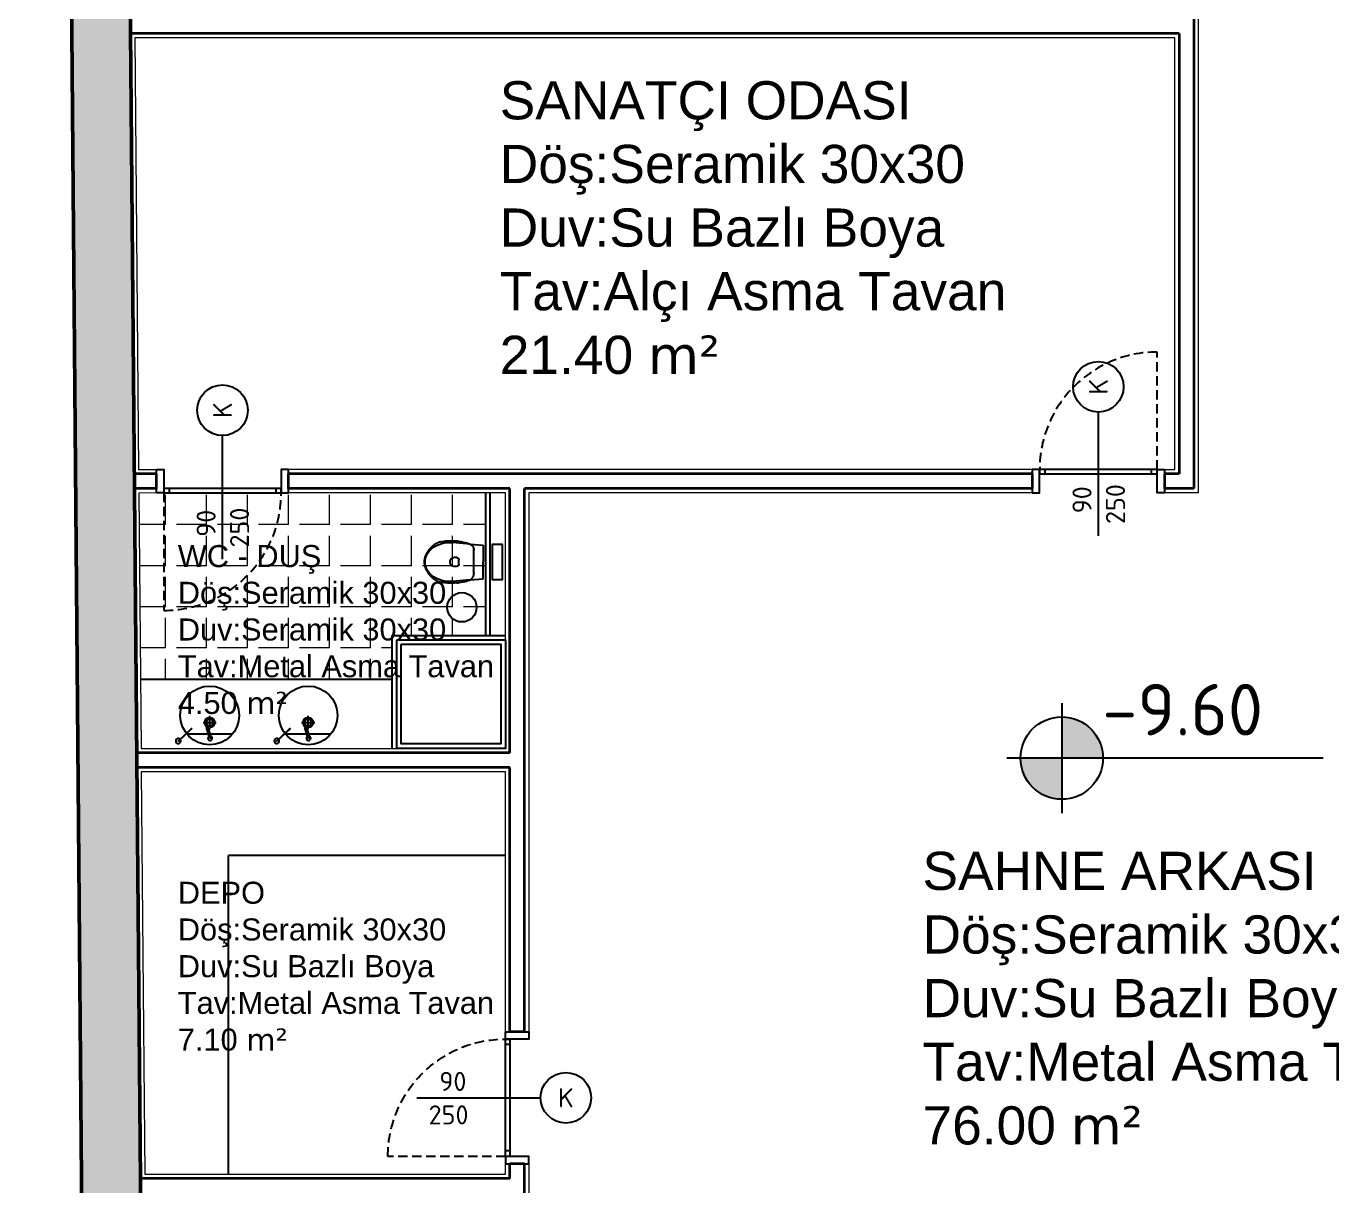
# Model space of a CAD drawing. Header units: millimetres. Extents: x 1443065 to 1517367, y 3763150 to 3779068.
# Drawn here: x 1445092 to 1445982, y 3766722 to 3767512 of the extents above; entities that cross this region are included whole.
import ezdxf
from ezdxf.enums import TextEntityAlignment as Align

# ---------------------------------------------------------------- set-up
doc = ezdxf.new("R2010")
doc.units = ezdxf.units.MM
doc.linetypes.add('HIDDEN', pattern=[9.525, 6.35, -3.175])
for name, color, linetype, lineweight in [('DUVAR', 2, 'Continuous', 35), ('MAHAL', 52, 'Continuous', 13), ('SIVA', 3, 'Continuous', 9), ('tarama', 254, 'Continuous', 5), ('TASIYICI', 170, 'Continuous', 50), ('TEFRIS', 165, 'Continuous', 15)]:
    doc.layers.add(name, color=color, linetype=linetype, lineweight=lineweight)
for name, color, linetype in [('m-DOG_', 4, 'Continuous'), ('m-GOR_03', 8, 'Continuous'), ('m-TAR_duvar', 8, 'Continuous'), ('m-TFR_', 1, 'Continuous'), ('m-TFR_vitrifiye', 1, 'Continuous'), ('m-YAZ_kot', 7, 'Continuous'), ('m-YAZ_poz', 7, 'Continuous')]:
    doc.layers.add(name, color=color, linetype=linetype)
doc.styles.add('mono', font='isocpeur.ttf')
doc.styles.get("Standard").update_dxf_attribs({"font": 'arial.ttf'})

# ---------------------------------------------------------------- blocks, each defined once
blk = doc.blocks.new('m-penpoz')
blk.add_line((0, -1.625), (0, 0))
blk.add_circle((0, 0.332), 0.332)
blk.add_attdef('POZNO', text='', height=0.18).set_placement((0, 0.332), align=Align.MIDDLE)
blk.add_attdef('HEIGHT', text='', height=0.18, rotation=90).set_placement((0.069, -1.625), align=Align.TOP_LEFT)
blk.add_attdef('WIDTH', text='', height=0.18, rotation=90).set_placement((0, -1.625), align=Align.BOTTOM_LEFT)
blk = doc.blocks.new('90lık Kqpı')
at = {"layer": 'm-DOG_', "linetype": 'HIDDEN'}
blk.add_line((-8, -5), (-88, -5), dxfattribs=at)
at = {"layer": 'm-DOG_'}
for p, q in [((-5, -8.77), (-8, -8.77)), ((-5, -81.23), (-8, -81.23))]:
    blk.add_line(p, q, dxfattribs=at)
for points in [[(8, 0), (8, -5), (-8, -5), (-8, 0)], [(-8, -5), (-8, -85), (-5, -85), (-5, -5)], [(8, -90), (8, -85), (-8, -85), (-8, -90)]]:
    blk.add_lwpolyline(points, close=True, dxfattribs=at)
at = {"layer": 'm-DOG_', "linetype": 'HIDDEN'}
blk.add_arc((-8, -5), 80, 180, 270, dxfattribs=at)
blk = doc.blocks.new('vitra 6107 asma klozet')
for p, q in [((-48, 11.7), (-47.8, 11.9)), ((-47.8, 11.9), (-47.6, 12.1)), ((-47.6, 12.1), (-47.4, 12.3)), ((-47.4, 12.3), (-47.2, 12.5)), ((-47.2, 12.5), (-47.1, 12.7)), ((-47.1, 12.7), (-46.9, 12.9)), ((-46.9, 12.9), (-46.7, 13.1)), ((-46.7, 13.1), (-46.4, 13.3)), ((-46.4, 13.3), (-46.2, 13.5)), ((-46.2, 13.5), (-46, 13.6)), ((-46, 13.6), (-45.8, 13.8)), ((-45.8, 13.8), (-45.6, 14)), ((-45.6, 14), (-45.4, 14.2)), ((-45.4, 14.2), (-45.2, 14.4)), ((-45.2, 14.4), (-44.9, 14.5)), ((-44.9, 14.5), (-44.7, 14.7)), ((-44.7, 14.7), (-44.5, 14.9)), ((-44.5, 14.9), (-44.3, 15)), ((-44.3, 15), (-44.1, 15.2)), ((-44.1, 15.2), (-43.8, 15.3)), ((-43.8, 15.3), (-43.6, 15.5)), ((-43.6, 15.5), (-43.4, 15.6)), ((-43.4, 15.6), (-43.1, 15.8)), ((-43.1, 15.8), (-42.9, 15.9)), ((-42.9, 15.9), (-42.6, 16.1)), ((-42.6, 16.1), (-42.4, 16.2)), ((-42.4, 16.2), (-42.2, 16.4)), ((-42.2, 16.4), (-41.9, 16.5)), ((-41.9, 16.5), (-41.7, 16.6)), ((-41.7, 16.6), (-41.4, 16.7)), ((-41.4, 16.7), (-41.2, 16.9)), ((-41.2, 16.9), (-40.9, 17)), ((-40.9, 17), (-40.7, 17.1)), ((-40.7, 17.1), (-40.4, 17.2)), ((-40.4, 17.2), (-40.2, 17.3)), ((-40.2, 17.3), (-39.9, 17.4)), ((-39.9, 17.4), (-39.6, 17.5)), ((-39.6, 17.5), (-39.4, 17.6)), ((-39.4, 17.6), (-39.1, 17.7)), ((-39.1, 17.7), (-38.8, 17.8)), ((-38.8, 17.8), (-38.6, 17.9)), ((-38.6, 17.9), (-38.3, 18)), ((-37, 18.3), (-38.3, 18)), ((-38.3, 18), (-38.1, 18.1)), ((-35.6, 18.5), (-37, 18.3)), ((-34.3, 18.7), (-35.6, 18.5)), ((-32.9, 18.8), (-34.3, 18.7)), ((-31.5, 18.9), (-32.9, 18.8)), ((-30.2, 19), (-31.5, 18.9)), ((-28.8, 19), (-30.2, 19)), ((-27.4, 19), (-28.8, 19)), ((-26.1, 18.9), (-27.4, 19)), ((-11.6, 16), (-27.4, 17.4)), ((-24.7, 18.8), (-26.1, 18.9)), ((-23.4, 18.7), (-24.7, 18.8)), ((-23.5, 18.7), (-23.4, 18.7)), ((-23.4, 18.7), (-23, 18.6)), ((-23, 18.6), (-22.6, 18.6)), ((-22.6, 18.6), (-21.8, 18.5)), ((-21.8, 18.5), (-19.9, 18.2)), ((-19.9, 18.2), (-18, 17.8)), ((-18, 17.8), (-16.1, 17.4)), ((-16.1, 17.4), (-14.8, 17.1)), ((-14.8, 17.1), (-13.6, 16.7)), ((-13.6, 16.7), (-12.4, 16.3)), ((-12.4, 16.3), (-11.9, 16.2)), ((-11.9, 16.2), (-11.5, 15.9)), ((-11.6, 16), (0, 15)), ((-11.5, 15.9), (-11, 15.7)), ((-11, 15.7), (-10.6, 15.4)), ((-10.6, 15.4), (-10.2, 15.1)), ((-10.2, 15.1), (-9.9, 14.7)), ((-9.9, 14.7), (-9.5, 14.3)), ((-9.5, 14.3), (-9.2, 13.9)), ((-9.2, 13.9), (-9, 13.4)), ((-9, 13.4), (-8.7, 12.9)), ((-8.7, 12.9), (-8.5, 12.3)), ((-8.5, 12.3), (-8.5, 12.2)), ((-8.5, 12.3), (-8.5, 12.3)), ((-8.5, 12.3), (-8.5, 12.3)), ((-8.5, 12.2), (-8.5, 12.2)), ((-8.5, 12.2), (-8.5, 12.2)), ((-8.5, 12.2), (-8.5, 12.1)), ((-8.5, 12.1), (-8.5, 12.1)), ((-8.5, 12.1), (-8.5, 12.1)), ((-8.5, 12.1), (-8.5, 12)), ((-8.5, 12), (-8.4, 12)), ((-8.4, 12), (-8.4, 12)), ((-8.4, 12), (-8.4, 11.5)), ((-8.4, 12), (-8.4, 12)), ((-8.4, 12), (-8.4, 12)), ((-8.4, 12), (-8.4, 12)), ((-8.4, 11.9), (-8.4, 11.7)), ((-8.4, 11.7), (-8.4, 11.6)), ((0, 15), (0, 0)), ((-52.8, 0.2), (-52.7, 0.5)), ((-52.8, 0.1), (-52.8, 0.2)), ((-52.8, 0), (-52.8, 0.1)), ((-52.8, 0), (-52.8, 0)), ((-52.8, 0), (-52.8, 0)), ((-52.8, 0), (-52.8, 0)), ((-52.7, 1.7), (-52.6, 1.9)), ((-52.7, 1.4), (-52.7, 1.7)), ((-52.7, 1.2), (-52.7, 1.4)), ((-52.7, 1), (-52.7, 1.2)), ((-52.7, 0.7), (-52.7, 1)), ((-52.7, 0.5), (-52.7, 0.7)), ((-52.6, 2.4), (-52.5, 2.6)), ((-52.6, 2.1), (-52.6, 2.4)), ((-52.6, 1.9), (-52.6, 2.1)), ((-52.5, 3.1), (-52.4, 3.3)), ((-52.5, 2.9), (-52.5, 3.1)), ((-52.5, 2.6), (-52.5, 2.9)), ((-52.4, 3.3), (-52.3, 3.6)), ((-52.3, 3.8), (-52.2, 4)), ((-52.3, 3.6), (-52.3, 3.8)), ((-52.2, 4.3), (-52.1, 4.5)), ((-52.2, 4), (-52.2, 4.3)), ((-52.1, 4.5), (-52, 4.7)), ((-52, 5), (-51.9, 5.2)), ((-52, 4.7), (-52, 5)), ((-51.9, 5.2), (-51.8, 5.4)), ((-51.8, 5.4), (-51.7, 5.6)), ((-51.7, 5.6), (-51.6, 5.8)), ((-51.6, 6.1), (-51.5, 6.3)), ((-51.6, 5.8), (-51.6, 6.1)), ((-51.5, 6.3), (-51.4, 6.5)), ((-51.4, 6.5), (-51.3, 6.7)), ((-51.3, 6.7), (-51.2, 7)), ((-51.2, 7), (-51, 7.2)), ((-51, 7.2), (-50.9, 7.4)), ((-50.9, 7.4), (-50.8, 7.6)), ((-50.8, 7.6), (-50.7, 7.8)), ((-50.7, 7.8), (-50.6, 8.1)), ((-50.6, 8.1), (-50.4, 8.3)), ((-50.4, 8.3), (-50.3, 8.5)), ((-50.3, 8.5), (-50.2, 8.8)), ((-50.2, 8.8), (-50, 9)), ((-50, 9), (-49.9, 9.2)), ((-49.9, 9.2), (-49.7, 9.5)), ((-49.7, 9.5), (-49.5, 9.7)), ((-49.5, 9.7), (-49.4, 9.9)), ((-49.4, 9.9), (-49.2, 10.2)), ((-49.2, 10.2), (-49.1, 10.4)), ((-49.1, 10.4), (-48.9, 10.6)), ((-48.9, 10.6), (-48.7, 10.8)), ((-48.7, 10.8), (-48.5, 11)), ((-48.5, 11), (-48.4, 11.3)), ((-48.4, 11.3), (-48.2, 11.5)), ((-48.2, 11.5), (-48, 11.7)), ((-29.4, 1), (-29.4, -1)), ((-23.7, 4), (-26.4, 4)), ((-21.7, 2), (-21.7, -2)), ((-8.7, 9.6), (-8.7, 9.6)), ((-8.7, 9.6), (-8.7, 9.6)), ((-8.7, 9.6), (-8.7, 9.6)), ((-8.7, 9.6), (-8.7, 9.6)), ((-8.6, 9.6), (-8.7, 9.6)), ((-8.7, 9.6), (-8.6, 9.6)), ((-8.7, 9.6), (-8.7, 9.6)), ((-8.7, 9.6), (-8.7, 9.6)), ((-8.7, -9.6), (-8.7, 9.6)), ((-8.5, 9.5), (-8.7, 9.5)), ((-8.6, 8.1), (-8.7, 8.1)), ((-8.6, 9.6), (-8.6, 9.6)), ((-8.6, 9.6), (-8.6, 9.6)), ((-8.6, 9.6), (-8.6, 9.6)), ((-8.5, 9.6), (-8.6, 9.6)), ((-8.6, 9.6), (-8.6, 9.6)), ((-8.6, 8.1), (-8.6, 8.1)), ((-8.6, 8.1), (-8.6, 8.1)), ((-8.5, 8.1), (-8.6, 8.1)), ((-8.5, 9.6), (-8.5, 9.6)), ((-8.5, 9.6), (-8.5, 9.6)), ((-8.5, 9.6), (-8.5, 9.6)), ((-8.5, 9.6), (-8.5, 9.6)), ((-8.5, 9.6), (-8.5, 9.6)), ((-8.5, 9.6), (-8.5, 9.6)), ((-8.4, 9.6), (-8.5, 9.6)), ((-8.5, 9.6), (-8.5, 9.6)), ((-8.5, 9.5), (-8.5, 9.5)), ((-8.4, 9.5), (-8.5, 9.5)), ((-8.5, 8.2), (-8.5, 8.1)), ((-8.4, 8.2), (-8.5, 8.2)), ((-8.5, 8.2), (-8.5, 8.2)), ((-8.5, 8.1), (-8.5, 8.1)), ((-8.5, 8.1), (-8.5, 8.1)), ((-8.5, 8.1), (-8.5, 8.1)), ((-8.5, 8.1), (-8.5, 8.1)), ((-8.4, 11.6), (-8.3, 11.3)), ((-8.4, 11.5), (-8.3, 11.1)), ((-8.4, 9.6), (-8.4, 9.6)), ((-8.4, 9.6), (-8.4, 9.6)), ((-8.4, 9.6), (-8.4, 9.6)), ((-8.4, 9.6), (-8.4, 9.6)), ((-8.4, 9.6), (-8.4, 9.6)), ((-8.4, 9.6), (-8.4, 9.6)), ((-8.3, 8.3), (-8.4, 8.2)), ((-8.4, 8.2), (-8.4, 8.2)), ((-8.4, 8.2), (-8.4, 8.2)), ((-8.4, 8.2), (-8.4, 8.2)), ((-8.4, 8.2), (-8.4, 8.2)), ((-8.4, 8.2), (-8.4, 8.2)), ((-8.3, 11.3), (-8.3, 11.1)), ((-8.3, 11.1), (-8.3, 10.9)), ((-8.3, 11.1), (-8.3, 10.7)), ((-8.3, 10.9), (-8.3, 10.7)), ((-8.3, 10.7), (-8.3, 10.2)), ((-8.3, 10.1), (-8.3, 10.7)), ((-8.3, 10.7), (-8.3, 10.7)), ((-8.3, 10.2), (-8.3, 9.7)), ((-8.3, 9.7), (-8.3, 10.1)), ((-8.3, 9.6), (-8.3, 9.7)), ((-8.3, 9.7), (-8.3, 9.7)), ((-8.4, 9.6), (-8.3, 9.6)), ((-8.3, 9.4), (-8.3, 8.4)), ((-8.3, 8.4), (-8.3, 8.4)), ((-8.3, 8.4), (-8.3, 8.3)), ((-8.3, 8.4), (-8.3, 8.4)), ((-8.3, 8.3), (-8.3, 8.3)), ((-8.3, 8.3), (-8.3, 8.3)), ((-8.3, 8.3), (-8.3, 8.3)), ((0, -15), (0, 0)), ((-52.8, -0.1), (-52.8, 0)), ((-52.8, -0.3), (-52.8, -0.1)), ((-52.7, -0.6), (-52.8, -0.3)), ((-52.7, -0.8), (-52.7, -0.6)), ((-52.7, -1), (-52.7, -0.8)), ((-52.7, -1.3), (-52.7, -1)), ((-52.7, -1.5), (-52.7, -1.3)), ((-52.7, -1.8), (-52.7, -1.5)), ((-52.6, -2), (-52.7, -1.8)), ((-52.6, -2.2), (-52.6, -2)), ((-52.6, -2.5), (-52.6, -2.2)), ((-52.5, -2.7), (-52.6, -2.5)), ((-52.5, -2.9), (-52.5, -2.7)), ((-52.4, -3.2), (-52.5, -2.9)), ((-52.4, -3.4), (-52.4, -3.2)), ((-52.3, -3.6), (-52.4, -3.4)), ((-52.3, -3.9), (-52.3, -3.6)), ((-52.2, -4.1), (-52.3, -3.9)), ((-52.2, -4.3), (-52.2, -4.1)), ((-52.1, -4.6), (-52.2, -4.3)), ((-52, -4.8), (-52.1, -4.6)), ((-51.9, -5), (-52, -4.8)), ((-51.9, -5.3), (-51.9, -5)), ((-51.8, -5.5), (-51.9, -5.3)), ((-51.7, -5.7), (-51.8, -5.5)), ((-51.6, -5.9), (-51.7, -5.7)), ((-51.5, -6.2), (-51.6, -5.9)), ((-51.4, -6.4), (-51.5, -6.2)), ((-51.3, -6.6), (-51.4, -6.4)), ((-51.2, -6.8), (-51.3, -6.6)), ((-51.1, -7.1), (-51.2, -6.8)), ((-51, -7.3), (-51.1, -7.1)), ((-50.9, -7.5), (-51, -7.3)), ((-50.8, -7.7), (-50.9, -7.5)), ((-50.6, -8), (-50.8, -7.7)), ((-50.5, -8.2), (-50.6, -8)), ((-50.3, -8.5), (-50.5, -8.2)), ((-50.2, -8.7), (-50.3, -8.5)), ((-50.1, -8.9), (-50.2, -8.7)), ((-49.9, -9.2), (-50.1, -8.9)), ((-49.7, -9.4), (-49.9, -9.2)), ((-49.6, -9.6), (-49.7, -9.4)), ((-49.4, -9.9), (-49.6, -9.6)), ((-49.3, -10.1), (-49.4, -9.9)), ((-49.1, -10.3), (-49.3, -10.1)), ((-48.9, -10.5), (-49.1, -10.3)), ((-48.8, -10.8), (-48.9, -10.5)), ((-48.6, -11), (-48.8, -10.8)), ((-48.4, -11.2), (-48.6, -11)), ((-48.2, -11.4), (-48.4, -11.2)), ((-48.1, -11.6), (-48.2, -11.4)), ((-47.9, -11.8), (-48.1, -11.6)), ((-23.7, -4), (-26.4, -4)), ((-8.7, -8.1), (-8.6, -8.1)), ((-8.7, -9.6), (-8.7, -9.6)), ((-8.5, -9.5), (-8.7, -9.5)), ((-8.7, -9.6), (-8.7, -9.6)), ((-8.7, -9.6), (-8.6, -9.6)), ((-8.7, -9.6), (-8.7, -9.6)), ((-8.7, -9.6), (-8.6, -9.6)), ((-8.7, -9.6), (-8.7, -9.6)), ((-8.7, -9.6), (-8.7, -9.6)), ((-8.6, -8.1), (-8.6, -8.1)), ((-8.6, -8.1), (-8.6, -8.1)), ((-8.6, -8.1), (-8.5, -8.1)), ((-8.6, -9.6), (-8.6, -9.6)), ((-8.6, -9.6), (-8.6, -9.6)), ((-8.6, -9.6), (-8.6, -9.6)), ((-8.6, -9.6), (-8.6, -9.6)), ((-8.6, -9.6), (-8.5, -9.6)), ((-8.5, -8.1), (-8.5, -8.1)), ((-8.5, -8.1), (-8.5, -8.1)), ((-8.5, -8.1), (-8.5, -8.1)), ((-8.5, -8.1), (-8.5, -8.2)), ((-8.5, -8.2), (-8.4, -8.2)), ((-8.5, -8.2), (-8.5, -8.2)), ((-8.5, -9.5), (-8.5, -9.5)), ((-8.4, -9.5), (-8.5, -9.5)), ((-8.5, -9.6), (-8.5, -9.6)), ((-8.5, -9.6), (-8.5, -9.6)), ((-8.5, -9.6), (-8.5, -9.6)), ((-8.5, -9.6), (-8.5, -9.6)), ((-8.5, -9.6), (-8.5, -9.6)), ((-8.5, -9.6), (-8.5, -9.6)), ((-8.4, -8.2), (-8.3, -8.3)), ((-8.4, -8.2), (-8.4, -8.2)), ((-8.4, -8.2), (-8.4, -8.2)), ((-8.4, -8.2), (-8.4, -8.2)), ((-8.4, -8.2), (-8.4, -8.2)), ((-8.4, -9.6), (-8.4, -9.6)), ((-8.5, -9.6), (-8.4, -9.6)), ((-8.4, -9.6), (-8.4, -9.6)), ((-8.4, -9.6), (-8.4, -9.6)), ((-8.4, -9.6), (-8.4, -9.6)), ((-8.4, -9.6), (-8.4, -9.6)), ((-8.4, -9.6), (-8.4, -9.6)), ((-8.3, -11.3), (-8.4, -11.6)), ((-8.4, -12), (-8.3, -11.4)), ((-8.4, -11.6), (-8.4, -11.7)), ((-8.3, -8.3), (-8.3, -8.4)), ((-8.3, -8.3), (-8.3, -8.3)), ((-8.3, -8.3), (-8.3, -8.3)), ((-8.3, -8.3), (-8.3, -8.3)), ((-8.3, -8.4), (-8.3, -8.4)), ((-8.3, -8.4), (-8.3, -9.3)), ((-8.3, -8.4), (-8.3, -8.4)), ((-8.3, -8.4), (-8.3, -8.4)), ((-8.3, -8.4), (-8.3, -8.4)), ((-8.4, -9.6), (-8.3, -9.6)), ((-8.3, -9.6), (-8.3, -9.7)), ((-8.3, -9.7), (-8.3, -10.2)), ((-8.3, -9.7), (-8.3, -10.2)), ((-8.3, -9.7), (-8.3, -9.7)), ((-8.3, -10.2), (-8.3, -10.7)), ((-8.3, -10.2), (-8.3, -10.7)), ((-8.3, -10.7), (-8.3, -10.7)), ((-8.3, -10.7), (-8.3, -10.9)), ((-8.3, -11), (-8.3, -10.7)), ((-8.3, -10.9), (-8.3, -11.1)), ((-8.3, -11.4), (-8.3, -11)), ((-8.3, -11.1), (-8.3, -11.3)), ((-47.7, -12), (-47.9, -11.8)), ((-47.5, -12.2), (-47.7, -12)), ((-47.3, -12.4), (-47.5, -12.2)), ((-47.1, -12.6), (-47.3, -12.4)), ((-46.9, -12.8), (-47.1, -12.6)), ((-46.7, -13), (-46.9, -12.8)), ((-46.5, -13.2), (-46.7, -13)), ((-46.3, -13.4), (-46.5, -13.2)), ((-46.1, -13.6), (-46.3, -13.4)), ((-45.9, -13.8), (-46.1, -13.6)), ((-45.7, -14), (-45.9, -13.8)), ((-45.5, -14.1), (-45.7, -14)), ((-45.2, -14.3), (-45.5, -14.1)), ((-45, -14.5), (-45.2, -14.3)), ((-44.8, -14.7), (-45, -14.5)), ((-44.6, -14.8), (-44.8, -14.7)), ((-44.3, -15), (-44.6, -14.8)), ((-44.1, -15.1), (-44.3, -15)), ((-43.9, -15.3), (-44.1, -15.1)), ((-43.7, -15.5), (-43.9, -15.3)), ((-43.4, -15.6), (-43.7, -15.5)), ((-43.2, -15.8), (-43.4, -15.6)), ((-42.9, -15.9), (-43.2, -15.8)), ((-42.7, -16), (-42.9, -15.9)), ((-42.5, -16.2), (-42.7, -16)), ((-42.2, -16.3), (-42.5, -16.2)), ((-42, -16.5), (-42.2, -16.3)), ((-41.7, -16.6), (-42, -16.5)), ((-41.5, -16.7), (-41.7, -16.6)), ((-41.2, -16.8), (-41.5, -16.7)), ((-41, -16.9), (-41.2, -16.8)), ((-40.7, -17.1), (-41, -16.9)), ((-40.5, -17.2), (-40.7, -17.1)), ((-40.2, -17.3), (-40.5, -17.2)), ((-40, -17.4), (-40.2, -17.3)), ((-39.7, -17.5), (-40, -17.4)), ((-39.4, -17.6), (-39.7, -17.5)), ((-39.2, -17.7), (-39.4, -17.6)), ((-38.9, -17.8), (-39.2, -17.7)), ((-38.6, -17.9), (-38.9, -17.8)), ((-38.4, -18), (-38.6, -17.9)), ((-38.1, -18.1), (-38.4, -18)), ((-37.8, -18.1), (-36.4, -18.4)), ((-36.4, -18.4), (-34.9, -18.6)), ((-34.9, -18.6), (-33.5, -18.8)), ((-33.5, -18.8), (-32, -18.9)), ((-32, -18.9), (-30.5, -19)), ((-30.5, -19), (-29, -19)), ((-29, -19), (-27.5, -19)), ((-27.5, -19), (-26.1, -18.9)), ((-11.6, -16), (-27.4, -17.4)), ((-26.1, -18.9), (-24.6, -18.8)), ((-24.6, -18.8), (-23.1, -18.6)), ((-23.1, -18.6), (-23.5, -18.7)), ((-22.9, -18.6), (-23.1, -18.6)), ((-22.7, -18.6), (-22.9, -18.6)), ((-22.7, -18.6), (-21.8, -18.5)), ((-21.8, -18.5), (-19.9, -18.2)), ((-19.9, -18.2), (-18, -17.8)), ((-18, -17.8), (-16.1, -17.4)), ((-16.1, -17.4), (-14.8, -17.1)), ((-14.8, -17.1), (-13.6, -16.7)), ((-13.6, -16.7), (-12.4, -16.3)), ((-12.4, -16.3), (-11.9, -16.2)), ((-11.9, -16.2), (-11.5, -15.9)), ((-11.6, -16), (0, -15)), ((-11.5, -15.9), (-11, -15.7)), ((-11, -15.7), (-10.6, -15.4)), ((-10.6, -15.4), (-10.2, -15.1)), ((-10.2, -15.1), (-9.9, -14.7)), ((-9.9, -14.7), (-9.5, -14.3)), ((-9.5, -14.3), (-9.2, -13.9)), ((-9.2, -13.9), (-9, -13.4)), ((-9, -13.4), (-8.7, -12.9)), ((-8.7, -12.9), (-8.5, -12.3)), ((-8.5, -12.1), (-8.4, -12)), ((-8.5, -12.3), (-8.5, -12.1)), ((-8.5, -12.3), (-8.5, -12.3)), ((-8.4, -11.7), (-8.4, -11.9)), ((-8.4, -12), (-8.4, -12)), ((-8.4, -12), (-8.4, -12))]:
    blk.add_line(p, q)
for centre, radius, start, end in [((-37, 0), 15, 126.0666, 180), ((-30.1, -8.2), 25.7, 84.0221, 127.7815), ((-37, 0), 15, 180, 233.9334), ((-26.4, 1), 3, 90, 180), ((-23.7, 2), 2, 0, 90), ((-8.4, 9.4), 0.15, 0, 90), ((-26.4, -1), 3, 180, 270), ((-23.7, -2), 2, 270, 0), ((-8.4, -9.3), 0.15, 270, 0), ((-30.1, 8.2), 25.7, 232.2185, 275.9779)]:
    blk.add_arc(centre, radius, start, end)
blk = doc.blocks.new('A$C5AA45527')
at = {"layer": 'm-GOR_03'}
for p, q in [((18.71, 22), (28.71, 22)), ((23.71, 26.93), (23.71, 17.07))]:
    blk.add_line(p, q, dxfattribs=at)
for points in [[(9.63, 45.49), (9.83, 45.67), (19.29, 35.7), (19.09, 35.51)], [(11.73, 22), (19.93, 24.47), (20.34, 23.1), (11.87, 21.06)]]:
    blk.add_lwpolyline(points, close=True, dxfattribs=at)
for radius in [3.75, 2.6]:
    blk.add_circle((23.71, 22), radius, dxfattribs=at)
for centre, radius, start, end in [((9.84, 45.5), 1.91, 316.73791, 308.55266), ((11.88, 21.67), 1.6, 29.70137, 351.3284)]:
    blk.add_arc(centre, radius, start, end, dxfattribs=at)
at = {"layer": 'm-TFR_'}
for p, q in [((15.22, 39.12), (15.22, 23.05)), ((15.22, 21.87), (15.22, 4.88))]:
    blk.add_line(p, q, dxfattribs=at)
blk.add_circle((29.04, 22), 22, dxfattribs=at)
blk = doc.blocks.new('m-plankot')
h = blk.add_hatch(color=256)
h.paths.add_polyline_path([(0, 0.144), (0, 0), (0.144, 0, 0.414214)])
h.paths.add_polyline_path([(0, -0.144), (0, 0), (-0.144, 0, 0.414214)])
for p, q in [((0, 0.192), (0, -0.192)), ((0.9136, 0), (-0.192, 0))]:
    blk.add_line(p, q)
blk.add_circle((0, 0), 0.144)
blk.add_attdef('INCEKOT', (0.1868, 0.1), '', height=0.18)
blk.add_attdef('KABAKOT', text='', height=0.18).set_placement((0.1868, -0.1), align=Align.TOP_LEFT)

msp = doc.modelspace()

# ---------------------------------------------------------------- hatches: boundary and pattern name
at = {"layer": 'm-TAR_duvar'}
h = msp.add_hatch(dxfattribs=at)
h.set_pattern_fill('ANSI33', color=256, scale=2)
h.set_pattern_definition([(45, (27620.463, -87954.953), (-8.98025612, 8.98025612), []), (45, (27629.443, -87954.953), (-8.98025612, 8.98025612), [6.35, -3.175])])
h.paths.add_polyline_path([(1454794.44, 3768891.25), (1454777.28, 3769060.22), (1454740.17, 3769224.96), (1454678.91, 3769382.58), (1454596.91, 3769530.2), (1454495.37, 3769665.05), (1454375.86, 3769783.46), (1454239.69, 3769884.92), (1454091.6, 3769966), (1453859.58, 3770075.21), (1453406.13, 3770314.52), (1453184.71, 3770444.62), (1451716.99, 3771328.64), (1451249.47, 3771588.02), (1451035.26, 3771685.46), (1450763.61, 3771809.03), (1450409.17, 3771939.61), (1448897.84, 3772143.01), (1447435.26, 3772002.72), (1445092.32, 3771120.18), (1445146.3, 3764847.08), (1454849.85, 3764847.08)])
h.paths.add_polyline_path([(1445185.96, 3764887.08), (1445132.56, 3771092.6), (1447444.38, 3771963.41), (1448897.07, 3772102.76), (1450399.48, 3771900.56), (1450748.39, 3771772.01), (1451018.7, 3771649.05), (1451231.46, 3771552.27), (1451696.97, 3771294), (1453164.25, 3770410.24), (1453386.65, 3770279.57), (1453841.71, 3770039.41), (1454073.47, 3769930.33), (1454218.03, 3769851.17), (1454349.7, 3769753.07), (1454465.16, 3769638.67), (1454563.29, 3769508.35), (1454642.62, 3769365.55), (1454701.81, 3769213.26), (1454737.73, 3769053.78), (1454754.47, 3768888.95), (1454809.3, 3764887.08)], flags=16)
h.paths.add_polyline_path([(1452002.28, 3765847.08), (1451882.28, 3765847.08), (1451882.28, 3765967.08), (1452002.28, 3765967.08)], flags=0)
h.paths.add_polyline_path([(1452782.41, 3765847.08), (1452782.41, 3765967.08), (1452902.41, 3765967.08), (1452902.41, 3765847.08)], flags=0)
h.paths.add_polyline_path([(1451282.28, 3765847.08), (1451162.28, 3765847.08), (1451162.28, 3765967.08), (1451282.28, 3765967.08)], flags=0)
h.paths.add_polyline_path([(1452002.41, 3766436.58), (1451902.41, 3766436.58), (1451902.41, 3766536.58), (1451902.48, 3766670.96), (1451282.41, 3766670.96), (1451282.41, 3766536.58), (1451282.41, 3766436.58), (1451182.41, 3766436.58), (1451182.41, 3766536.58), (1451227.41, 3766536.58), (1451227.41, 3766715.96), (1451912.48, 3766715.96), (1451912.48, 3766725.96), (1451957.48, 3766725.96), (1451957.48, 3766715.96), (1451957.48, 3766536.58), (1452002.41, 3766536.58)], flags=0)
h.paths.add_polyline_path([(1453715.4, 3765317.08), (1453715.4, 3765377.08), (1453775.4, 3765377.08), (1453775.4, 3765317.08)], flags=0)
h.paths.add_polyline_path([(1452782.41, 3766436.58), (1452782.41, 3766556.58), (1452902.41, 3766556.58), (1452902.41, 3766436.58)], flags=0)
h.paths.add_polyline_path([(1453675.3, 3765847.08), (1453675.3, 3765947.08), (1453775.3, 3765947.08), (1453775.3, 3765847.08)], flags=0)
h.paths.add_polyline_path([(1451957.48, 3766815.96), (1451912.48, 3766815.96), (1451912.48, 3767203.19), (1451227.41, 3767203.19), (1451227.41, 3767446.58), (1451287.41, 3767446.58), (1451287.41, 3767406.58), (1451267.41, 3767406.58), (1451267.41, 3767243.33), (1451917.48, 3767243.33), (1451917.48, 3767406.58), (1451897.48, 3767406.58), (1451897.48, 3767446.58), (1451957.48, 3767446.58), (1451957.48, 3767203.19)], flags=0)
h.paths.add_polyline_path([(1450402.41, 3765847.08), (1450282.41, 3765847.08), (1450282.41, 3765967.08), (1450402.41, 3765967.08)], flags=0)
h.paths.add_polyline_path([(1450272.24, 3765847.08), (1450172.24, 3765847.08), (1450172.24, 3765947.08), (1450272.24, 3765947.08)], flags=0)
h.paths.add_polyline_path([(1454209.8, 3765317.08), (1454209.8, 3765377.08), (1454269.8, 3765377.08), (1454269.8, 3765317.08)], flags=0)
h.paths.add_polyline_path([(1453675.3, 3766436.58), (1453675.3, 3766536.58), (1453775.3, 3766536.58), (1453775.3, 3766436.58)], flags=0)
h.paths.add_polyline_path([(1454209.8, 3765847.08), (1454209.8, 3765907.08), (1454269.8, 3765907.08), (1454269.8, 3765847.08)], flags=0)
h.paths.add_polyline_path([(1450402.41, 3766436.58), (1450282.41, 3766436.58), (1450282.41, 3766556.58), (1450402.41, 3766556.58)], flags=0)
h.paths.add_polyline_path([(1452782.41, 3767196.58), (1452782.41, 3767316.58), (1452902.41, 3767316.58), (1452902.41, 3767196.58)], flags=0)
h.paths.add_polyline_path([(1450272.41, 3766436.58), (1450172.41, 3766436.58), (1450172.41, 3766536.58), (1450272.41, 3766536.58)], flags=0)
h.paths.add_polyline_path([(1449584.07, 3765847.08), (1449484.07, 3765847.08), (1449484.07, 3765947.08), (1449584.07, 3765947.08)], flags=0)
h.paths.add_polyline_path([(1453675.3, 3767196.58), (1453675.3, 3767296.58), (1453775.3, 3767296.58), (1453775.3, 3767196.58)], flags=0)
h.paths.add_polyline_path([(1450402.41, 3767196.58), (1450282.41, 3767196.58), (1450282.41, 3767316.58), (1450402.41, 3767316.58)], flags=0)
h.paths.add_polyline_path([(1450272.41, 3767196.58), (1450172.41, 3767196.58), (1450172.41, 3767296.58), (1450272.41, 3767296.58)], flags=0)
h.paths.add_polyline_path([(1451957.48, 3767847.59), (1451897.48, 3767847.59), (1451897.48, 3767887.59), (1451917.48, 3767887.59), (1451917.48, 3768050.83), (1451267.41, 3768050.83), (1451267.41, 3767887.59), (1451287.41, 3767887.59), (1451287.41, 3767847.59), (1451227.41, 3767847.59), (1451227.41, 3768090.97), (1451912.48, 3768090.97), (1451912.48, 3768477.19), (1451957.48, 3768477.19), (1451957.48, 3768090.97)], flags=0)
h.paths.add_polyline_path([(1449584.07, 3766436.58), (1449484.07, 3766436.58), (1449484.07, 3766536.58), (1449584.07, 3766536.58)], flags=0)
h.paths.add_polyline_path([(1452782.41, 3767976.58), (1452782.41, 3768096.58), (1452902.41, 3768096.58), (1452902.41, 3767976.58)], flags=0)
h.paths.add_polyline_path([(1453675.3, 3767996.58), (1453675.3, 3768096.58), (1453775.3, 3768096.58), (1453775.3, 3767996.58)], flags=0)
h.paths.add_polyline_path([(1448737.73, 3765847.08), (1448577.73, 3765847.08), (1448577.73, 3765947.08), (1448692.73, 3765947.08), (1448692.73, 3766436.58), (1448577.73, 3766436.58), (1448577.73, 3766536.58), (1448737.73, 3766536.58), (1448737.73, 3766436.58), (1448737.73, 3765947.08)], flags=0)
h.paths.add_polyline_path([(1450402.41, 3767976.58), (1450282.41, 3767976.58), (1450282.41, 3768096.58), (1450402.41, 3768096.58)], flags=0)
h.paths.add_polyline_path([(1450272.41, 3767996.58), (1450172.41, 3767996.58), (1450172.41, 3768096.58), (1450272.41, 3768096.58)], flags=0)
h.paths.add_polyline_path([(1451957.48, 3768567.19), (1451912.48, 3768567.19), (1451912.48, 3768577.19), (1451227.41, 3768577.19), (1451227.41, 3768756.58), (1451172.41, 3768756.58), (1451172.41, 3768856.58), (1451282.41, 3768856.58), (1451282.41, 3768756.58), (1451282.41, 3768622.19), (1451902.48, 3768622.19), (1451902.48, 3768756.58), (1451902.41, 3768756.58), (1451902.41, 3768856.58), (1452002.41, 3768856.58), (1452002.41, 3768756.58), (1451957.48, 3768756.58), (1451957.48, 3768577.19)], flags=0)
h.paths.add_polyline_path([(1452002.41, 3768756.58), (1451902.41, 3768756.58), (1451902.41, 3768856.58), (1452002.41, 3768856.58)], flags=0)
h.paths.add_polyline_path([(1452782.41, 3768736.58), (1452782.41, 3768856.58), (1452902.41, 3768856.58), (1452902.41, 3768736.58)], flags=0)
h.paths.add_polyline_path([(1448737.74, 3767196.58), (1448577.74, 3767196.58), (1448577.74, 3767296.58), (1448737.74, 3767296.58)], flags=0)
h.paths.add_polyline_path([(1453675.3, 3768756.58), (1453675.3, 3768856.58), (1453775.3, 3768856.58), (1453775.3, 3768756.58)], flags=0)
h.paths.add_polyline_path([(1450402.41, 3768736.58), (1450282.41, 3768736.58), (1450282.41, 3768856.58), (1450402.41, 3768856.58)], flags=0)
h.paths.add_polyline_path([(1447937.73, 3765847.08), (1447837.73, 3765847.08), (1447837.73, 3765947.08), (1447937.73, 3765947.08)], flags=0)
h.paths.add_polyline_path([(1450272.41, 3768756.58), (1450172.41, 3768756.58), (1450172.41, 3768856.58), (1450272.41, 3768856.58)], flags=0)
h.paths.add_polyline_path([(1453744.51, 3768902.52), (1453693.08, 3768933.43), (1453723.98, 3768984.86), (1453775.41, 3768953.95)], flags=0)
h.paths.add_polyline_path([(1452002.41, 3769327.08), (1451882.41, 3769327.08), (1451882.41, 3769447.08), (1452002.41, 3769447.08)], flags=0)
h.paths.add_polyline_path([(1447937.73, 3766436.58), (1447837.73, 3766436.58), (1447837.73, 3766536.58), (1447937.73, 3766536.58)], flags=0)
h.paths.add_polyline_path([(1451282.41, 3769327.08), (1451162.41, 3769327.08), (1451162.41, 3769447.08), (1451282.41, 3769447.08)], flags=0)
h.paths.add_polyline_path([(1448737.73, 3767996.58), (1448577.73, 3767996.58), (1448577.73, 3768096.58), (1448737.73, 3768096.58)], flags=0)
h.paths.add_polyline_path([(1449584.07, 3768756.58), (1449484.07, 3768756.58), (1449484.07, 3768856.58), (1449584.07, 3768856.58)], flags=0)
h.paths.add_polyline_path([(1450402.41, 3769327.08), (1450282.41, 3769327.08), (1450282.41, 3769447.08), (1450402.41, 3769447.08)], flags=0)
h.paths.add_polyline_path([(1447937.73, 3767196.58), (1447837.73, 3767196.58), (1447837.73, 3767296.58), (1447937.73, 3767296.58)], flags=0)
h.paths.add_polyline_path([(1450272.41, 3769347.08), (1450172.41, 3769347.08), (1450172.41, 3769447.08), (1450272.41, 3769447.08)], flags=0)
h.paths.add_polyline_path([(1448737.73, 3768676.58), (1448637.73, 3768676.58), (1448637.73, 3768856.58), (1448737.73, 3768856.58)], flags=0)
h.paths.add_polyline_path([(1449584.07, 3769347.08), (1449484.07, 3769347.08), (1449484.07, 3769447.08), (1449584.07, 3769447.08)], flags=0)
h.paths.add_polyline_path([(1447037.73, 3765847.08), (1446937.73, 3765847.08), (1446937.73, 3765947.08), (1447037.73, 3765947.08)], flags=0)
h.paths.add_polyline_path([(1447937.73, 3767996.58), (1447837.73, 3767996.58), (1447837.73, 3768096.58), (1447937.73, 3768096.58)], flags=0)
h.paths.add_polyline_path([(1447037.73, 3766436.58), (1446937.73, 3766436.58), (1446937.73, 3766536.58), (1447037.73, 3766536.58)], flags=0)
h.paths.add_polyline_path([(1451282.41, 3770304.32), (1451182.41, 3770304.32), (1451182.41, 3770444.32), (1451212.41, 3770486.32), (1451322.41, 3770421.32)], flags=0)
h.paths.add_polyline_path([(1447037.73, 3767196.58), (1446937.73, 3767196.58), (1446937.73, 3767296.58), (1447037.73, 3767296.58)], flags=0)
h.paths.add_polyline_path([(1448737.73, 3769347.08), (1448637.73, 3769347.08), (1448637.73, 3769447.08), (1448737.73, 3769447.08)], flags=0)
h.paths.add_polyline_path([(1447937.73, 3768756.58), (1447837.73, 3768756.58), (1447837.73, 3768856.58), (1447937.73, 3768856.58)], flags=0)
h.paths.add_polyline_path([(1450382.41, 3770315.63), (1450282.41, 3770315.63), (1450282.41, 3770415.63), (1450382.41, 3770415.63)], flags=0)
h.paths.add_polyline_path([(1450272.41, 3770315.63), (1450172.41, 3770315.63), (1450172.41, 3770415.63), (1450272.41, 3770415.63)], flags=0)
h.paths.add_polyline_path([(1446297.73, 3765847.08), (1446137.73, 3765847.08), (1446137.73, 3765947.08), (1446137.73, 3766436.58), (1446137.73, 3766536.58), (1446137.74, 3767196.58), (1446137.74, 3767296.58), (1446137.73, 3767996.58), (1446137.73, 3768096.58), (1446297.73, 3768096.58), (1446297.73, 3767996.58), (1446167.73, 3767996.58), (1446167.74, 3767296.58), (1446297.74, 3767296.58), (1446297.74, 3767196.58), (1446167.74, 3767196.58), (1446167.74, 3766536.58), (1446297.73, 3766536.58), (1446297.73, 3766436.58), (1446182.73, 3766436.58), (1446182.73, 3765947.08), (1446297.73, 3765947.08)], flags=0)
h.paths.add_polyline_path([(1447037.73, 3767996.58), (1446937.73, 3767996.58), (1446937.73, 3768096.58), (1447037.73, 3768096.58)], flags=0)
h.paths.add_polyline_path([(1449584.07, 3770315.63), (1449484.07, 3770315.63), (1449484.07, 3770415.63), (1449584.07, 3770415.63)], flags=0)
h.paths.add_polyline_path([(1447937.73, 3769347.08), (1447837.73, 3769347.08), (1447837.73, 3769447.08), (1447937.73, 3769447.08)], flags=0)
h.paths.add_polyline_path([(1450382.41, 3770936.73), (1450282.41, 3770936.73), (1450282.41, 3771036.73), (1450382.41, 3771036.73)], flags=0)
h.paths.add_polyline_path([(1450272.41, 3770936.73), (1450172.41, 3770936.73), (1450172.41, 3771036.73), (1450272.41, 3771036.73)], flags=0)
h.paths.add_polyline_path([(1447037.73, 3768756.58), (1446937.73, 3768756.58), (1446937.73, 3768811.58), (1446237.73, 3768811.58), (1446237.73, 3768676.58), (1446137.73, 3768676.58), (1446137.73, 3768856.58), (1446237.73, 3768856.58), (1446937.73, 3768856.58), (1447037.73, 3768856.58)], flags=0)
h.paths.add_polyline_path([(1448737.73, 3770315.63), (1448637.73, 3770315.63), (1448637.73, 3770415.63), (1448737.73, 3770415.63)], flags=0)
h.paths.add_polyline_path([(1449584.07, 3770936.73), (1449484.07, 3770936.73), (1449484.07, 3771036.73), (1449584.07, 3771036.73)], flags=0)
h.paths.add_polyline_path([(1447037.73, 3769347.08), (1446937.73, 3769347.08), (1446937.73, 3769447.08), (1447037.73, 3769447.08)], flags=0)
h.paths.add_polyline_path([(1447937.73, 3770315.63), (1447837.73, 3770315.63), (1447837.73, 3770415.63), (1447937.73, 3770415.63)], flags=0)
h.paths.add_polyline_path([(1448737.73, 3770936.73), (1448637.73, 3770936.73), (1448637.73, 3771036.73), (1448737.73, 3771036.73)], flags=0)
h.paths.add_polyline_path([(1447937.73, 3770936.73), (1447837.73, 3770936.73), (1447837.73, 3770994.84), (1447050.81, 3770749.36), (1446602.71, 3770578.53), (1446587.72, 3770615.63), (1447037.72, 3770787.18), (1447837.73, 3771036.74), (1447837.73, 3771036.73), (1447937.73, 3771036.73)], flags=0)
h.paths.add_polyline_path([(1446237.73, 3769347.08), (1446137.73, 3769347.08), (1446137.73, 3769447.08), (1446237.73, 3769447.08)], flags=0)
h.paths.add_polyline_path([(1447037.73, 3770315.63), (1446937.73, 3770315.63), (1446937.73, 3770415.63), (1447037.73, 3770415.63)], flags=0)
h.paths.add_polyline_path([(1448660.01, 3771597.82), (1447860.1, 3771521.18), (1447552.68, 3771491.72), (1447491.35, 3771468.18), (1447044.88, 3771300), (1446969.92, 3771271.77), (1446669.55, 3771158.63), (1446594.78, 3771130.46), (1446580.68, 3771167.89), (1446655.55, 3771196.09), (1446955.91, 3771309.24), (1447030.68, 3771337.4), (1447477.02, 3771505.52), (1447543.43, 3771531.02), (1447856.29, 3771561), (1448656.29, 3771637.64), (1448735.81, 3771645.27), (1448739.63, 3771605.46)], flags=0)
h.paths.add_polyline_path([(1446237.73, 3770315.63), (1446137.73, 3770315.63), (1446137.73, 3770415.63), (1446237.73, 3770415.63)], flags=0)
h.paths.add_polyline_path([(1445658.49, 3770330.63), (1445618.49, 3770330.63), (1445618.49, 3770415.63), (1445658.49, 3770415.63)], flags=0)
h.paths.add_polyline_path([(1446219.64, 3770989.15), (1446144.77, 3770960.95), (1446130.67, 3770998.39), (1446205.54, 3771026.59)], flags=0)
h.paths.add_polyline_path([(1445657.98, 3770633.33), (1445617.98, 3770633.33), (1445617.98, 3770676.33), (1445622.15, 3770718.96), (1445637.3, 3770759.27), (1445660.29, 3770795.68), (1445690.16, 3770826.69), (1445725.69, 3770851.02), (1445765.4, 3770867.66), (1445807.98, 3770875.83), (1445820.98, 3770837.33), (1445785.48, 3770830.15), (1445752.15, 3770815.88), (1445722.26, 3770795.37), (1445696.95, 3770769.42), (1445677.21, 3770739.01), (1445663.79, 3770705.34), (1445658.98, 3770670.83)], flags=0)
at = {"layer": 'tarama'}
h = msp.add_hatch(dxfattribs=at)
h.set_pattern_fill('ANGLE', color=256, scale=4, angle=90, style=0)
h.set_pattern_definition([(90, (-13755.822, -59043.389), (-27.94, 2e-15), [20.32, -7.62]), (180, (-13755.822, -59043.389), (-3e-15, -27.94), [20.32, -7.62])])
h.paths.add_polyline_path([(1445169.11, 3767193.47), (1445170.2, 3767066.58), (1445341.76, 3767066.58), (1445341.76, 3767096.58), (1445405.2, 3767096.58), (1445405.2, 3767193.58)])

# ---------------------------------------------------------------- linework, layer by layer
at = {"layer": 'DUVAR'}
for p, q in [((1445887.73, 3767686.07), (1445887.73, 3767196.58)), ((1445877.73, 3767506.58), (1445163.42, 3767506.58)), ((1445877.73, 3767506.58), (1445877.73, 3767206.58)), ((1445181.09, 3767206.58), (1445166, 3767206.58)), ((1445181.09, 3767196.58), (1445181.09, 3767206.58)), ((1445777.73, 3767206.58), (1445271.09, 3767206.58)), ((1445271.09, 3767196.58), (1445271.09, 3767206.58)), ((1445777.73, 3767206.58), (1445777.73, 3767196.58)), ((1445867.73, 3767206.58), (1445867.73, 3767196.58)), ((1445877.73, 3767206.58), (1445867.73, 3767206.58)), ((1445181.09, 3767196.58), (1445166.09, 3767196.58)), ((1445421.76, 3767196.58), (1445271.09, 3767196.58)), ((1445421.76, 3767016.58), (1445421.76, 3767196.58)), ((1445777.73, 3767196.58), (1445431.76, 3767196.58)), ((1445431.76, 3766826.58), (1445431.76, 3767196.58)), ((1445887.73, 3767196.58), (1445867.73, 3767196.58)), ((1445421.76, 3767016.58), (1445167.63, 3767016.58)), ((1445421.76, 3767006.58), (1445167.72, 3767006.58)), ((1445421.76, 3766826.58), (1445421.76, 3767006.58)), ((1445431.76, 3766826.58), (1445421.76, 3766826.58)), ((1445421.76, 3766726.58), (1445421.76, 3766736.58)), ((1445431.76, 3766736.58), (1445421.76, 3766736.58)), ((1445431.76, 3766536.58), (1445431.76, 3766736.58)), ((1445421.76, 3766726.58), (1445170.13, 3766726.58))]:
    msp.add_line(p, q, dxfattribs=at)
at = {"layer": 'm-TFR_vitrifiye'}
for p, q in [((1445405.2, 3767193.58), (1445405.2, 3767096.58)), ((1445408.2, 3767193.58), (1445408.2, 3767096.58)), ((1445341.76, 3767066.58), (1445170.2, 3767066.58)), ((1445418.76, 3766946.58), (1445230.13, 3766946.58)), ((1445230.13, 3766729.58), (1445230.13, 3766946.58))]:
    msp.add_line(p, q, dxfattribs=at)
for points in [[(1445416.76, 3767158.58), (1445409.76, 3767158.58), (1445409.76, 3767134.58), (1445416.76, 3767134.58)], [(1445344.76, 3767093.58), (1445418.76, 3767093.58), (1445418.76, 3767019.58), (1445344.76, 3767019.58)], [(1445347.76, 3767090.58), (1445415.76, 3767090.58), (1445415.76, 3767022.58), (1445347.76, 3767022.58)]]:
    msp.add_lwpolyline(points, close=True, dxfattribs=at)
msp.add_lwpolyline([(1445341.76, 3767019.58), (1445341.76, 3767096.58), (1445418.76, 3767096.58)], dxfattribs=at)
msp.add_circle((1445389.16, 3767115.7), 10, dxfattribs=at)
at = {"layer": 'SIVA'}
msp.add_line((1445777.73, 3767209.58), (1445271.09, 3767209.58), dxfattribs=at)
for points in [[(1445890.73, 3767686.07), (1445890.73, 3767193.58), (1445867.73, 3767193.58)], [(1445867.73, 3767209.58), (1445874.73, 3767209.58), (1445874.73, 3767503.58), (1445166.44, 3767503.58), (1445168.97, 3767209.58), (1445181.09, 3767209.58)], [(1445181.11, 3767193.58), (1445169.11, 3767193.47), (1445170.61, 3767019.58), (1445418.76, 3767019.58), (1445418.76, 3767193.58), (1445271.09, 3767193.58)], [(1445777.73, 3767193.58), (1445434.76, 3767193.58), (1445434.76, 3766826.58)], [(1445418.76, 3766826.58), (1445418.76, 3767003.58), (1445170.75, 3767003.58), (1445173.1, 3766729.58), (1445418.76, 3766729.58), (1445418.76, 3766736.58)], [(1445434.76, 3766736.58), (1445434.76, 3766539.58), (1445777.73, 3766539.58)]]:
    msp.add_lwpolyline(points, dxfattribs=at)
at = {"layer": 'TASIYICI'}
for p, q in [((1445146.3, 3764847.08), (1445092.32, 3771120.18)), ((1445185.96, 3764887.08), (1445132.56, 3771092.6))]:
    msp.add_line(p, q, dxfattribs=at)

# ---------------------------------------------------------------- block references
at = {"layer": 'm-TFR_vitrifiye'}
for name, p, xscale, yscale, zscale, rotation in [('vitra 6107 asma klozet', (1445403.63, 3767146.58), -0.76, 0.76, 0.76, 180), ('A$C5AA45527', (1445237.37, 3767015.66), 0.909, 0.909, 0.909, 90), ('A$C5AA45527', (1445304.41, 3767015.66), 0.909, 0.909, 0.909, 90)]:
    msp.add_blockref(name, p, dxfattribs=dict(at, xscale=xscale, yscale=yscale, zscale=zscale, rotation=rotation))
at = {"layer": 'm-YAZ_kot'}
ref = msp.add_blockref('m-plankot', (1445797.79, 3767012.96), dxfattribs=dict(at, xscale=194.90625, yscale=194.90625, zscale=194.90625))
ref.add_attrib('INCEKOT', '-9.60', dxfattribs={"layer": '0', "height": 35.083, "rotation": 0, "style": 'mono'}).set_placement((1445825.42, 3767017.9), align=Align.BOTTOM_LEFT)
at = {"layer": 'm-YAZ_poz'}
ref = msp.add_blockref('m-penpoz', (1445822.73, 3767248.7), dxfattribs=dict(at, xscale=51.83999999999998, yscale=51.83999999999998, zscale=51.83999999999998, rotation=0.0004505966874107999))
ref.add_attrib('WIDTH', '90', dxfattribs={"layer": '0', "height": 12.96, "rotation": 90, "style": 'mono'}).set_placement((1445821.94, 3767198.15), align=Align.BOTTOM_RIGHT)
ref.add_attrib('HEIGHT', '250', dxfattribs={"layer": '0', "height": 12.96, "rotation": 90, "style": 'mono'}).set_placement((1445844.74, 3767199.6), align=Align.BOTTOM_RIGHT)
ref.add_attrib('POZNO', 'K', dxfattribs={"layer": '0', "height": 12.96, "rotation": 90, "style": 'mono'}).set_placement((1445822.73, 3767265.91), align=Align.MIDDLE_CENTER)
ref = msp.add_blockref('m-penpoz', (1445822.73, 3767248.7), dxfattribs=dict(at, xscale=51.83999999999998, yscale=51.83999999999998, zscale=51.83999999999998, rotation=0.0004505966874107999))
ref.add_attrib('WIDTH', '90', dxfattribs={"layer": '0', "height": 12.96, "rotation": 90, "style": 'mono'}).set_placement((1445821.94, 3767198.15), align=Align.BOTTOM_RIGHT)
ref.add_attrib('HEIGHT', '250', dxfattribs={"layer": '0', "height": 12.96, "rotation": 90, "style": 'mono'}).set_placement((1445844.74, 3767199.6), align=Align.BOTTOM_RIGHT)
ref.add_attrib('POZNO', 'K', dxfattribs={"layer": '0', "height": 12.96, "rotation": 90, "style": 'mono'}).set_placement((1445822.73, 3767265.91), align=Align.MIDDLE_CENTER)
ref = msp.add_blockref('m-penpoz', (1445226.09, 3767232.7), dxfattribs=dict(at, xscale=51.83999999999998, yscale=51.83999999999998, zscale=51.83999999999998, rotation=0.0004505966874107999))
ref.add_attrib('WIDTH', '90', dxfattribs={"layer": '0', "height": 12.96, "rotation": 90, "style": 'mono'}).set_placement((1445225.3, 3767182.15), align=Align.BOTTOM_RIGHT)
ref.add_attrib('HEIGHT', '250', dxfattribs={"layer": '0', "height": 12.96, "rotation": 90, "style": 'mono'}).set_placement((1445248.1, 3767183.6), align=Align.BOTTOM_RIGHT)
ref.add_attrib('POZNO', 'K', dxfattribs={"layer": '0', "height": 12.96, "rotation": 90, "style": 'mono'}).set_placement((1445226.09, 3767249.91), align=Align.MIDDLE_CENTER)
ref = msp.add_blockref('m-penpoz', (1445226.09, 3767232.7), dxfattribs=dict(at, xscale=51.83999999999998, yscale=51.83999999999998, zscale=51.83999999999998, rotation=0.0004505966874107999))
ref.add_attrib('WIDTH', '90', dxfattribs={"layer": '0', "height": 12.96, "rotation": 90, "style": 'mono'}).set_placement((1445225.3, 3767182.15), align=Align.BOTTOM_RIGHT)
ref.add_attrib('HEIGHT', '250', dxfattribs={"layer": '0', "height": 12.96, "rotation": 90, "style": 'mono'}).set_placement((1445248.1, 3767183.6), align=Align.BOTTOM_RIGHT)
ref.add_attrib('POZNO', 'K', dxfattribs={"layer": '0', "height": 12.96, "rotation": 90, "style": 'mono'}).set_placement((1445226.09, 3767249.91), align=Align.MIDDLE_CENTER)
ref = msp.add_blockref('m-penpoz', (1445442.79, 3766781.58), dxfattribs=dict(at, xscale=51.83999999999998, yscale=51.83999999999998, zscale=51.83999999999998, rotation=270.0004505966874))
ref.add_attrib('WIDTH', '90', dxfattribs={"layer": '0', "height": 12.96, "style": 'mono'}).set_placement((1445392.24, 3766782.37), align=Align.BOTTOM_RIGHT)
ref.add_attrib('HEIGHT', '250', dxfattribs={"layer": '0', "height": 12.96, "style": 'mono'}).set_placement((1445393.68, 3766759.57), align=Align.BOTTOM_RIGHT)
ref.add_attrib('POZNO', 'K', dxfattribs={"layer": '0', "height": 12.96, "style": 'mono'}).set_placement((1445460, 3766781.58), align=Align.MIDDLE_CENTER)
ref = msp.add_blockref('m-penpoz', (1445442.79, 3766781.58), dxfattribs=dict(at, xscale=51.83999999999998, yscale=51.83999999999998, zscale=51.83999999999998, rotation=270.0004505966874))
ref.add_attrib('WIDTH', '90', dxfattribs={"layer": '0', "height": 12.96, "style": 'mono'}).set_placement((1445392.24, 3766782.37), align=Align.BOTTOM_RIGHT)
ref.add_attrib('HEIGHT', '250', dxfattribs={"layer": '0', "height": 12.96, "style": 'mono'}).set_placement((1445393.68, 3766759.57), align=Align.BOTTOM_RIGHT)
ref.add_attrib('POZNO', 'K', dxfattribs={"layer": '0', "height": 12.96, "style": 'mono'}).set_placement((1445460, 3766781.58), align=Align.MIDDLE_CENTER)
at = {"layer": 'TEFRIS', "color": 6, "lineweight": 18}
for p, rotation in [((1445867.73, 3767201.58), 270.0000000000015), ((1445181.09, 3767201.58), 90.00000000000146)]:
    msp.add_blockref('90lık Kqpı', p, dxfattribs=dict(at, rotation=rotation))
at = {"layer": 'TEFRIS', "color": 6, "lineweight": 18, "xscale": -1, "rotation": 180}
msp.add_blockref('90lık Kqpı', (1445426.76, 3766736.58), dxfattribs=at)

# ---------------------------------------------------------------- texts
at = {"layer": 'MAHAL', "attachment_point": 7}
for s, insert, char_height, width in [('\\pt220;{\\f@Arial Unicode MS|b0|i0|c162|p34;SANATÇI ODASI\\P\\ptz;Döş:Seramik 30x30\\PDuv:Su Bazlı Boya\\PTav:Alçı Asma Tavan\\P21.40 \\fVerdana|b0|i0|c162|p34;m²}', (1445414.95, 3767274.31), 26, 661.2331), ('\\pt165;{\\f@Arial Unicode MS|b0|i0|c162|p34;WC - DUŞ\\P\\ptz;Döş:Seramik 30x30\\PDuv:Seramik 30x30\\PTav:Metal Asma Tavan\\P4.50 \\fVerdana|b0|i0|c162|p34;m²}', (1445195.65, 3767042.85), 15, 966.4594), ('\\pt220;{\\f@Arial Unicode MS|b0|i0|c162|p34;SAHNE ARKASI\\P\\ptz;Döş:Seramik 30x30\\PDuv:Su Bazlı Boya\\PTav:Metal Asma Tavan\\P76.00 \\fVerdana|b0|i0|c162|p34;m²}', (1445702.92, 3766749.43), 26, 661.2331), ('\\pt165;{\\f@Arial Unicode MS|b0|i0|c162|p34;DEPO\\P\\ptz;Döş:Seramik 30x30\\PDuv:Su Bazlı Boya\\PTav:Metal Asma Tavan\\P7.10 \\fVerdana|b0|i0|c162|p34;m²}', (1445195.65, 3766813.52), 15, 966.4594)]:
    msp.add_mtext(s, dxfattribs=dict(at, insert=insert, char_height=char_height, width=width))

doc.saveas('drawing.dxf')
